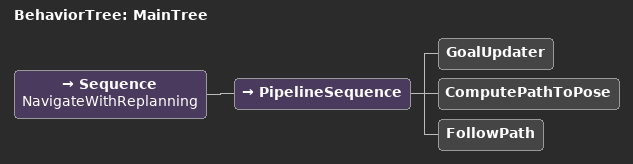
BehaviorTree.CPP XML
<root main_tree_to_execute="MainTree">
  <BehaviorTree ID="MainTree">
    <Sequence name="NavigateWithReplanning">
      <PipelineSequence>
        <GoalUpdater/>
        <ComputePathToPose/>
        <FollowPath/>
      </PipelineSequence>
    </Sequence>
  </BehaviorTree>
</root>
